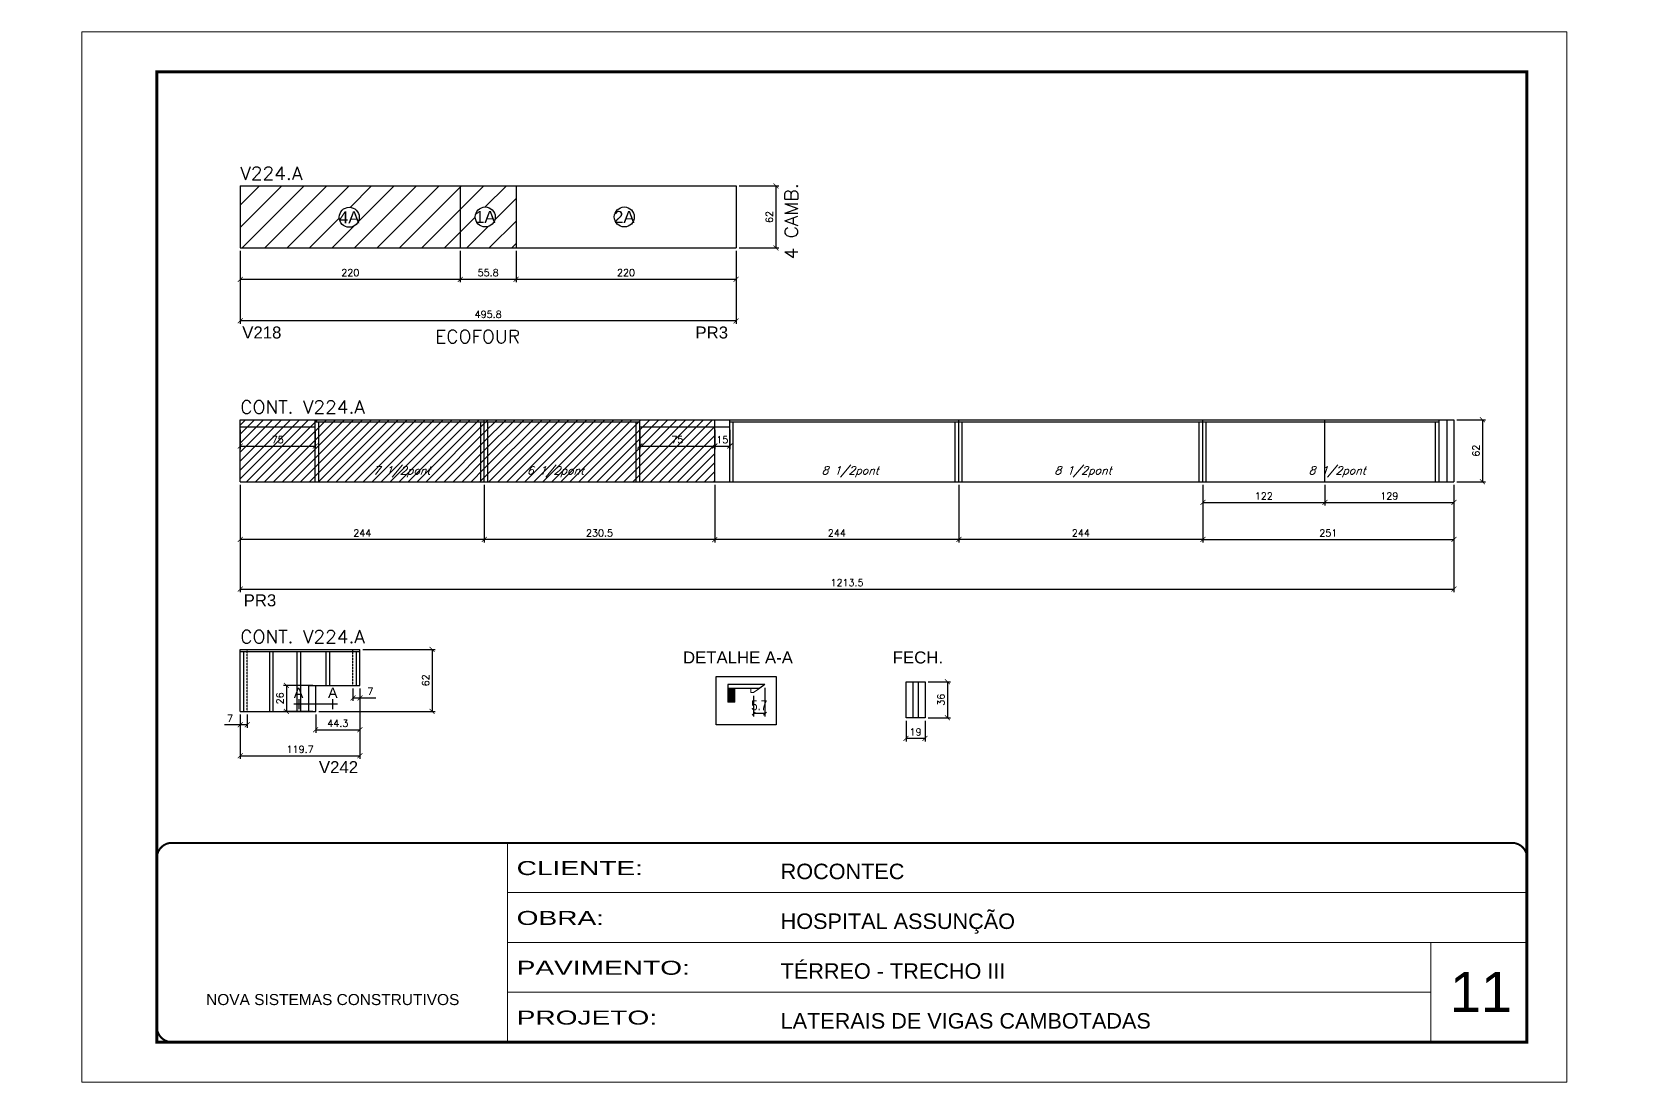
# Model space of a CAD drawing. Extents: x 2582 to 128055, y -26396 to 2611.
# Drawn here: x 5715 to 7310, y -1127 to -77 of the extents above; entities that cross this region are included whole.
import ezdxf
from ezdxf.enums import TextEntityAlignment as Align

# ---------------------------------------------------------------- set-up
doc = ezdxf.new("R2010")
doc.units = 0
doc.header["$PDMODE"] = 35
for name, pattern in [('CONTINUO', [0]), ('DASHED', [0.75, 0.5, -0.25]), ('HIDDEN', [0.375, 0.25, -0.125])]:
    doc.linetypes.add(name, pattern=pattern)
for name, color, linetype in [('5', 5, 'Continuous'), ('COTA', 241, 'Continuous'), ('Cota Seção (2x)', 4, 'Continuous'), ('detalhes', 4, 'Continuous'), ('Painéis', 200, 'Continuous'), ('Romaneio', 10, 'Continuous'), ('SARR_2.2x7', 40, 'Continuous'), ('SARR_3.5x7', 81, 'Continuous'), ('texto', 7, 'Continuous')]:
    doc.layers.add(name, color=color, linetype=linetype)
for name, color, linetype, lineweight in [('CARIMBO', 255, 'Continuous', 9), ('Folhas', 255, 'Continuous', 9), ('Hachura', 251, 'Continuous', 9), ('Madeira', 126, 'Continuous', 18), ('Sarr 2.2x7', 40, 'Continuous', 9), ('SARRAFO DE PRESSAO', 251, 'DASHED', 9), ('Texto Seção', 7, 'Continuous', 15)]:
    doc.layers.add(name, color=color, linetype=linetype, lineweight=lineweight)
doc.styles.add('ARIAL', font='arial.ttf')
doc.styles.add('COTA TECNICA', font='techl___.ttf', dxfattribs={"height": 10})
doc.styles.add('REGUA-120', font='ROMANS.shx', dxfattribs={"height": 15})
doc.styles.add('Romans', font='romans.shx')
doc.styles.get("Standard").update_dxf_attribs({"font": 'arial.ttf'})
doc.styles.add('Tecnologia', font='')
doc.styles.get('Tecnologia').set_extended_font_data('Forgotten Futurist')
doc.dimstyles.new('Cota Paínel', dxfattribs={"dimtxt": 7, "dimasz": 5, "dimexe": 3, "dimexo": 3, "dimgap": 3, "dimtad": 1, "dimdec": 1, "dimzin": 12, "dimdsep": 46, "dimtxsty": 'Romans', "dimblk": 'ARCHTICK', "dimcen": 0, "dimclrd": 4, "dimclre": 4, "dimclrt": 1, "dimadec": 1, "dimazin": 3, "dimtfac": 1, "dimtdec": 1, "dimtmove": 0, "dimatfit": 3, "dimldrblk": 'OBLIQUE', "dimfxl": 1, "dimtolj": 1, "dimtzin": 12, "dimarcsym": 0})
doc.dimstyles.new('Cota Seção interna', dxfattribs={"dimtxt": 7, "dimasz": 6, "dimexe": 0.18, "dimexo": 2, "dimgap": -4, "dimtad": 3, "dimdec": 1, "dimlfac": 0.5, "dimzin": 12, "dimdsep": 46, "dimtxsty": 'Romans', "dimblk": 'ARCHTICK', "dimcen": 0.09, "dimse1": 1, "dimse2": 1, "dimsd1": 1, "dimsd2": 1, "dimclrd": 180, "dimclre": 5, "dimclrt": 1, "dimadec": 0, "dimazin": 3, "dimtfac": 1, "dimtdec": 1, "dimtofl": 0, "dimtmove": 0, "dimatfit": 3, "dimldrblk": 'ARCHTICK', "dimfxl": 1, "dimtolj": 1, "dimtzin": 0, "dimarcsym": 0})
doc.dimstyles.new('PAINEL', dxfattribs={"dimtxt": 10, "dimasz": 3, "dimexe": 3, "dimexo": 3, "dimgap": 3, "dimtad": 1, "dimdec": 1, "dimzin": 12, "dimdsep": 46, "dimtxsty": 'COTA TECNICA', "dimblk1": 'OBLIQUE', "dimblk2": 'OBLIQUE', "dimsah": 1, "dimcen": 0.9, "dimclrd": 4, "dimclre": 4, "dimclrt": 240, "dimadec": 1, "dimazin": 3, "dimtfac": 1, "dimtdec": 1, "dimtmove": 0, "dimatfit": 3, "dimfxl": 1, "dimtolj": 1, "dimtzin": 12, "dimarcsym": 0})

# ---------------------------------------------------------------- blocks, each defined once
blk = doc.blocks.new('9999999999')
at = {"color": 30, "linetype": 'CONTINUO'}
for p, q in [((98564.6, 34230.2), (98564.6, 34429.4)), ((98564.6, 34379.6), (99584, 34379.6)), ((98564.6, 34329.8), (99488, 34329.8)), ((99584, 34329.8), (99488, 34329.8)), ((99488, 34329.8), (99488, 34230.2)), ((98564.6, 34280), (99488, 34280))]:
    blk.add_line(p, q, dxfattribs=at)
at = {"color": 30, "linetype": 'CONTINUO', "const_width": 2}
blk.add_lwpolyline([(99584, 34230.2), (99584, 34414.4, 0.414214), (99569, 34429.4), (98229, 34429.4, 0.414214), (98214, 34414.4), (98214, 34245.2, 0.414214), (98229, 34230.2), (99584, 34230.2)], format="xyb", dxfattribs=at)
at = {"layer": 'Folhas'}
blk.add_lwpolyline([(98139, 34190.2), (99624, 34190.2), (99624, 35240.2), (98139, 35240.2)], close=True, dxfattribs=at)
at = {"layer": 'Folhas', "color": 30, "const_width": 3}
blk.add_lwpolyline([(98214, 34230.2), (99584, 34230.2), (99584, 35200.2), (98214, 35200.2)], close=True, dxfattribs=at)
at = {"color": 7, "linetype": 'Continuous', "ltscale": 5, "style": 'ARIAL'}
for s, height, p in [('ROCONTEC', 15.48, (98837.7, 34393.1)), ('HOSPITAL ASSUNÇÃO', 15.483, (98837.7, 34343.3)), ('TÉRREO - TRECHO III', 15.483, (98837.7, 34293.5)), ('NOVA SISTEMAS CONSTRUTIVOS', 11.059, (98263.2, 34267.2)), ('LATERAIS DE VIGAS CAMBOTADAS', 15.483, (98837.7, 34243.7))]:
    blk.add_text(s, height=height, dxfattribs=at).set_placement(p)
at = {"layer": 'Folhas', "color": 7, "style": 'Tecnologia', "width": 1.5}
for s, p in [('CLIENTE:', (98573.7, 34397.2)), ('OBRA:', (98573.7, 34347.3)), ('PAVIMENTO:', (98573.7, 34297.5)), ('PROJETO:', (98573.7, 34247.7))]:
    blk.add_text(s, height=14, dxfattribs=at).set_placement(p)
blk = doc.blocks.new('*D79')
at = {"layer": 'Cota Seção (2x)', "color": 180, "lineweight": -2, "transparency": 16777216}
for p, q in [((66284.3, -359.4), (66235.3, -359.4)), ((66235.3, -359.4), (66235.3, -374.4)), ((66284.3, -374.4), (66284.3, -359.4)), ((66235.3, -374.4), (66284.3, -374.4))]:
    blk.add_line(p, q, dxfattribs=at)
at = {"layer": 'Defpoints', "color": 0, "transparency": 16777216}
for p in [(4464.5, -378.4), (4464.5, -378.4), (128055, -378.4)]:
    blk.add_point(p, dxfattribs=at)
at = {"layer": 'Cota Seção (2x)', "color": 1, "transparency": 16777216, "insert": (66259.8, -366.9), "char_height": 7, "attachment_point": 5, "style": 'Romans'}
blk.add_mtext('\\A1;61795.3', dxfattribs=at)
blk = doc.blocks.new('_ArchTick')
at = {"color": 0, "linetype": 'ByBlock', "const_width": 0.15}
blk.add_lwpolyline([(-0.5, -0.5), (0.5, 0.5)], dxfattribs=at)
blk = doc.blocks.new('*D84')
at = {"layer": 'COTA', "color": 4, "lineweight": -2, "transparency": 16777216}
for p, q in [((5923.5, -296.3), (5923.5, -369.2)), ((6419.3, -296.3), (6419.3, -369.2)), ((6419.3, -366.2), (5923.5, -366.2))]:
    blk.add_line(p, q, dxfattribs=at)
at = {"layer": 'Defpoints', "color": 0, "transparency": 16777216}
for p in [(5923.5, -293.3), (6419.3, -293.3), (5923.5, -366.2)]:
    blk.add_point(p, dxfattribs=at)
at = {"layer": 'COTA', "color": 4, "lineweight": -2, "transparency": 16777216, "xscale": 5, "yscale": 5, "zscale": 5, "rotation": 180}
blk.add_blockref('_ArchTick', (5923.5, -366.2), dxfattribs=at)
at = {"layer": 'COTA', "color": 4, "lineweight": -2, "transparency": 16777216, "xscale": 5, "yscale": 5, "zscale": 5}
blk.add_blockref('_ArchTick', (6419.3, -366.2), dxfattribs=at)
at = {"layer": 'COTA', "color": 1, "transparency": 16777216, "insert": (6171.4, -359.7), "char_height": 7, "attachment_point": 5, "style": 'Romans'}
blk.add_mtext('\\A1;495.8', dxfattribs=at)
blk = doc.blocks.new('_Oblique')
at = {"color": 0, "linetype": 'ByBlock', "lineweight": -2}
blk.add_line((-0.5, -0.5), (0.5, 0.5), dxfattribs=at)
blk = doc.blocks.new('*D87')
at = {"layer": 'COTA', "color": 4, "lineweight": -2, "transparency": 16777216}
for p, q in [((6422.3, -231.3), (6462.1, -231.3)), ((6459.1, -231.3), (6459.1, -293.3)), ((6422.3, -293.3), (6462.1, -293.3))]:
    blk.add_line(p, q, dxfattribs=at)
at = {"layer": 'Defpoints', "color": 0, "transparency": 16777216}
for p in [(6419.3, -231.3), (6419.3, -293.3), (6459.1, -293.3)]:
    blk.add_point(p, dxfattribs=at)
at = {"layer": 'COTA', "color": 4, "lineweight": -2, "transparency": 16777216, "xscale": 5, "yscale": 5, "zscale": 5}
for p, rotation in [((6459.1, -231.3), 90), ((6459.1, -293.3), 270)]:
    blk.add_blockref('_ArchTick', p, dxfattribs=dict(at, rotation=rotation))
at = {"layer": 'COTA', "color": 1, "transparency": 16777216, "insert": (6452.6, -262.3), "char_height": 7, "attachment_point": 5, "rotation": 90, "style": 'Romans'}
blk.add_mtext('\\A1;62', dxfattribs=at)
blk = doc.blocks.new('*D88')
at = {"layer": 'COTA', "color": 4, "lineweight": -2, "transparency": 16777216}
for p, q in [((7140, -465.1), (7168.6, -465.1)), ((7165.6, -465.1), (7165.6, -527.1)), ((7140, -527.1), (7168.6, -527.1))]:
    blk.add_line(p, q, dxfattribs=at)
at = {"layer": 'Defpoints', "color": 0, "transparency": 16777216}
for p in [(7137, -465.1), (7137, -527.1), (7165.6, -527.1)]:
    blk.add_point(p, dxfattribs=at)
at = {"layer": 'COTA', "color": 4, "lineweight": -2, "transparency": 16777216, "xscale": 5, "yscale": 5, "zscale": 5}
for p, rotation in [((7165.6, -465.1), 90), ((7165.6, -527.1), 270)]:
    blk.add_blockref('_ArchTick', p, dxfattribs=dict(at, rotation=rotation))
at = {"layer": 'COTA', "color": 1, "transparency": 16777216, "insert": (7159.1, -496.1), "char_height": 7, "attachment_point": 5, "rotation": 90, "style": 'Romans'}
blk.add_mtext('\\A1;62', dxfattribs=at)
blk = doc.blocks.new('*D89')
at = {"layer": 'COTA', "color": 4, "lineweight": -2, "transparency": 16777216}
for p, q in [((5923.5, -530.1), (5923.5, -587.8)), ((6167.5, -530.1), (6167.5, -587.8)), ((6167.5, -584.8), (5923.5, -584.8))]:
    blk.add_line(p, q, dxfattribs=at)
at = {"layer": 'Defpoints', "color": 0, "transparency": 16777216}
for p in [(5923.5, -527.1), (6167.5, -527.1), (5923.5, -584.8)]:
    blk.add_point(p, dxfattribs=at)
at = {"layer": 'COTA', "color": 4, "lineweight": -2, "transparency": 16777216, "xscale": 5, "yscale": 5, "zscale": 5, "rotation": 180}
blk.add_blockref('_ArchTick', (5923.5, -584.8), dxfattribs=at)
at = {"layer": 'COTA', "color": 4, "lineweight": -2, "transparency": 16777216, "xscale": 5, "yscale": 5, "zscale": 5}
blk.add_blockref('_ArchTick', (6167.5, -584.8), dxfattribs=at)
at = {"layer": 'COTA', "color": 1, "transparency": 16777216, "insert": (6045.5, -578.3), "char_height": 7, "attachment_point": 5, "style": 'Romans'}
blk.add_mtext('\\A1;244', dxfattribs=at)
blk = doc.blocks.new('*D90')
at = {"layer": 'COTA', "color": 4, "lineweight": -2, "transparency": 16777216}
for p, q in [((6167.5, -530.1), (6167.5, -587.8)), ((6398, -530.1), (6398, -587.8)), ((6398, -584.8), (6167.5, -584.8))]:
    blk.add_line(p, q, dxfattribs=at)
at = {"layer": 'Defpoints', "color": 0, "transparency": 16777216}
for p in [(6167.5, -527.1), (6398, -527.1), (6167.5, -584.8)]:
    blk.add_point(p, dxfattribs=at)
at = {"layer": 'COTA', "color": 4, "lineweight": -2, "transparency": 16777216, "xscale": 5, "yscale": 5, "zscale": 5, "rotation": 180}
blk.add_blockref('_ArchTick', (6167.5, -584.8), dxfattribs=at)
at = {"layer": 'COTA', "color": 4, "lineweight": -2, "transparency": 16777216, "xscale": 5, "yscale": 5, "zscale": 5}
blk.add_blockref('_ArchTick', (6398, -584.8), dxfattribs=at)
at = {"layer": 'COTA', "color": 1, "transparency": 16777216, "insert": (6282.7, -578.3), "char_height": 7, "attachment_point": 5, "style": 'Romans'}
blk.add_mtext('\\A1;230.5', dxfattribs=at)
blk = doc.blocks.new('*D91')
at = {"layer": 'COTA', "color": 4, "lineweight": -2, "transparency": 16777216}
for p, q in [((6398, -530.1), (6398, -587.8)), ((6642, -530.1), (6642, -587.8)), ((6642, -584.8), (6398, -584.8))]:
    blk.add_line(p, q, dxfattribs=at)
at = {"layer": 'Defpoints', "color": 0, "transparency": 16777216}
for p in [(6398, -527.1), (6642, -527.1), (6398, -584.8)]:
    blk.add_point(p, dxfattribs=at)
at = {"layer": 'COTA', "color": 4, "lineweight": -2, "transparency": 16777216, "xscale": 5, "yscale": 5, "zscale": 5, "rotation": 180}
blk.add_blockref('_ArchTick', (6398, -584.8), dxfattribs=at)
at = {"layer": 'COTA', "color": 4, "lineweight": -2, "transparency": 16777216, "xscale": 5, "yscale": 5, "zscale": 5}
blk.add_blockref('_ArchTick', (6642, -584.8), dxfattribs=at)
at = {"layer": 'COTA', "color": 1, "transparency": 16777216, "insert": (6520, -578.3), "char_height": 7, "attachment_point": 5, "style": 'Romans'}
blk.add_mtext('\\A1;244', dxfattribs=at)
blk = doc.blocks.new('*D92')
at = {"layer": 'COTA', "color": 4, "lineweight": -2, "transparency": 16777216}
for p, q in [((6642, -530.1), (6642, -587.8)), ((6886, -530.1), (6886, -587.8)), ((6886, -584.8), (6642, -584.8))]:
    blk.add_line(p, q, dxfattribs=at)
at = {"layer": 'Defpoints', "color": 0, "transparency": 16777216}
for p in [(6642, -527.1), (6886, -527.1), (6642, -584.8)]:
    blk.add_point(p, dxfattribs=at)
at = {"layer": 'COTA', "color": 4, "lineweight": -2, "transparency": 16777216, "xscale": 5, "yscale": 5, "zscale": 5, "rotation": 180}
blk.add_blockref('_ArchTick', (6642, -584.8), dxfattribs=at)
at = {"layer": 'COTA', "color": 4, "lineweight": -2, "transparency": 16777216, "xscale": 5, "yscale": 5, "zscale": 5}
blk.add_blockref('_ArchTick', (6886, -584.8), dxfattribs=at)
at = {"layer": 'COTA', "color": 1, "transparency": 16777216, "insert": (6764, -578.3), "char_height": 7, "attachment_point": 5, "style": 'Romans'}
blk.add_mtext('\\A1;244', dxfattribs=at)
blk = doc.blocks.new('*D93')
at = {"layer": 'COTA', "color": 4, "lineweight": -2, "transparency": 16777216}
for p, q in [((6886, -530.1), (6886, -587.8)), ((7137, -530.1), (7137, -587.8)), ((6886, -584.8), (7137, -584.8))]:
    blk.add_line(p, q, dxfattribs=at)
at = {"layer": 'Defpoints', "color": 0, "transparency": 16777216}
for p in [(6886, -527.1), (7137, -527.1), (7137, -584.8)]:
    blk.add_point(p, dxfattribs=at)
at = {"layer": 'COTA', "color": 4, "lineweight": -2, "transparency": 16777216, "xscale": 5, "yscale": 5, "zscale": 5, "rotation": 180}
blk.add_blockref('_ArchTick', (6886, -584.8), dxfattribs=at)
at = {"layer": 'COTA', "color": 4, "lineweight": -2, "transparency": 16777216, "xscale": 5, "yscale": 5, "zscale": 5}
blk.add_blockref('_ArchTick', (7137, -584.8), dxfattribs=at)
at = {"layer": 'COTA', "color": 1, "transparency": 16777216, "insert": (7011.5, -578.3), "char_height": 7, "attachment_point": 5, "style": 'Romans'}
blk.add_mtext('\\A1;251', dxfattribs=at)
blk = doc.blocks.new('*D94')
at = {"layer": 'COTA', "color": 4, "lineweight": -2, "transparency": 16777216}
for p, q in [((5923.5, -530.1), (5923.5, -637.4)), ((7137, -530.1), (7137, -637.4)), ((5923.5, -634.4), (7137, -634.4))]:
    blk.add_line(p, q, dxfattribs=at)
at = {"layer": 'Defpoints', "color": 0, "transparency": 16777216}
for p in [(5923.5, -527.1), (7137, -527.1), (7137, -634.4)]:
    blk.add_point(p, dxfattribs=at)
at = {"layer": 'COTA', "color": 4, "lineweight": -2, "transparency": 16777216, "xscale": 5, "yscale": 5, "zscale": 5, "rotation": 180}
blk.add_blockref('_ArchTick', (5923.5, -634.4), dxfattribs=at)
at = {"layer": 'COTA', "color": 4, "lineweight": -2, "transparency": 16777216, "xscale": 5, "yscale": 5, "zscale": 5}
blk.add_blockref('_ArchTick', (7137, -634.4), dxfattribs=at)
at = {"layer": 'COTA', "color": 1, "transparency": 16777216, "insert": (6530.2, -627.9), "char_height": 7, "attachment_point": 5, "style": 'Romans'}
blk.add_mtext('\\A1;1213.5', dxfattribs=at)
blk = doc.blocks.new('*D95')
at = {"layer": 'COTA', "color": 4, "lineweight": -2, "transparency": 16777216}
for p, q in [((5923.5, -475.1), (5923.5, -494.4)), ((5998.5, -475.1), (5998.5, -494.4)), ((5923.5, -491.4), (5998.5, -491.4))]:
    blk.add_line(p, q, dxfattribs=at)
at = {"layer": 'Defpoints', "color": 0, "transparency": 16777216}
for p in [(5923.5, -472.1), (5998.5, -472.1), (5998.5, -491.4)]:
    blk.add_point(p, dxfattribs=at)
at = {"layer": 'COTA', "color": 4, "lineweight": -2, "transparency": 16777216, "xscale": 5, "yscale": 5, "zscale": 5, "rotation": 180}
blk.add_blockref('_ArchTick', (5923.5, -491.4), dxfattribs=at)
at = {"layer": 'COTA', "color": 4, "lineweight": -2, "transparency": 16777216, "xscale": 5, "yscale": 5, "zscale": 5}
blk.add_blockref('_ArchTick', (5998.5, -491.4), dxfattribs=at)
at = {"layer": 'COTA', "color": 1, "transparency": 16777216, "insert": (5961, -484.9), "char_height": 7, "attachment_point": 5, "style": 'Romans'}
blk.add_mtext('\\A1;75', dxfattribs=at)
blk = doc.blocks.new('*D96')
at = {"layer": 'COTA', "color": 4, "lineweight": -2, "transparency": 16777216}
for p, q in [((6323, -475.1), (6323, -494.4)), ((6398, -475.1), (6398, -494.4)), ((6323, -491.4), (6398, -491.4))]:
    blk.add_line(p, q, dxfattribs=at)
at = {"layer": 'Defpoints', "color": 0, "transparency": 16777216}
for p in [(6323, -472.1), (6398, -472.1), (6398, -491.4)]:
    blk.add_point(p, dxfattribs=at)
at = {"layer": 'COTA', "color": 4, "lineweight": -2, "transparency": 16777216, "xscale": 5, "yscale": 5, "zscale": 5, "rotation": 180}
blk.add_blockref('_ArchTick', (6323, -491.4), dxfattribs=at)
at = {"layer": 'COTA', "color": 4, "lineweight": -2, "transparency": 16777216, "xscale": 5, "yscale": 5, "zscale": 5}
blk.add_blockref('_ArchTick', (6398, -491.4), dxfattribs=at)
at = {"layer": 'COTA', "color": 1, "transparency": 16777216, "insert": (6360.5, -484.9), "char_height": 7, "attachment_point": 5, "style": 'Romans'}
blk.add_mtext('\\A1;75', dxfattribs=at)
blk = doc.blocks.new('*D98')
at = {"layer": 'COTA', "color": 4, "lineweight": -2, "transparency": 16777216}
for p, q in [((6043.2, -733.7), (6043.2, -804)), ((5923.5, -759.7), (5923.5, -804)), ((5923.5, -801), (6043.2, -801))]:
    blk.add_line(p, q, dxfattribs=at)
at = {"layer": 'Defpoints', "color": 0, "transparency": 16777216}
for p in [(6043.2, -730.7), (5923.5, -756.7), (6043.2, -801)]:
    blk.add_point(p, dxfattribs=at)
at = {"layer": 'COTA', "color": 4, "lineweight": -2, "transparency": 16777216, "xscale": 5, "yscale": 5, "zscale": 5, "rotation": 180}
blk.add_blockref('_ArchTick', (5923.5, -801), dxfattribs=at)
at = {"layer": 'COTA', "color": 4, "lineweight": -2, "transparency": 16777216, "xscale": 5, "yscale": 5, "zscale": 5}
blk.add_blockref('_ArchTick', (6043.2, -801), dxfattribs=at)
at = {"layer": 'COTA', "color": 1, "transparency": 16777216, "insert": (5983.3, -794.5), "char_height": 7, "attachment_point": 5, "style": 'Romans'}
blk.add_mtext('\\A1;119.7', dxfattribs=at)
blk = doc.blocks.new('*D99')
at = {"layer": 'COTA', "color": 4, "lineweight": -2, "transparency": 16777216}
for p, q in [((6046.2, -694.7), (6118.4, -694.7)), ((6115.4, -694.7), (6115.4, -756.7)), ((6001.9, -756.7), (6118.4, -756.7))]:
    blk.add_line(p, q, dxfattribs=at)
at = {"layer": 'Defpoints', "color": 0, "transparency": 16777216}
for p in [(6043.2, -694.7), (5998.9, -756.7), (6115.4, -756.7)]:
    blk.add_point(p, dxfattribs=at)
at = {"layer": 'COTA', "color": 4, "lineweight": -2, "transparency": 16777216, "xscale": 5, "yscale": 5, "zscale": 5}
for p, rotation in [((6115.4, -694.7), 90), ((6115.4, -756.7), 270)]:
    blk.add_blockref('_ArchTick', p, dxfattribs=dict(at, rotation=rotation))
at = {"layer": 'COTA', "color": 1, "transparency": 16777216, "insert": (6108.9, -725.7), "char_height": 7, "attachment_point": 5, "rotation": 90, "style": 'Romans'}
blk.add_mtext('\\A1;62', dxfattribs=at)
blk = doc.blocks.new('*D100')
at = {"layer": 'COTA', "color": 4, "lineweight": -2, "transparency": 16777216}
for p, q in [((6036.2, -733.7), (6036.2, -746.2)), ((6043.2, -733.7), (6043.2, -746.2)), ((6036.2, -743.2), (6043.2, -743.2)), ((6043.2, -743.2), (6058.9, -743.2))]:
    blk.add_line(p, q, dxfattribs=at)
at = {"layer": 'Defpoints', "color": 0, "transparency": 16777216}
for p in [(6036.2, -730.7), (6043.2, -730.7), (6043.2, -743.2)]:
    blk.add_point(p, dxfattribs=at)
at = {"layer": 'COTA', "color": 4, "lineweight": -2, "transparency": 16777216, "xscale": 5, "yscale": 5, "zscale": 5, "rotation": 180}
blk.add_blockref('_ArchTick', (6036.2, -743.2), dxfattribs=at)
at = {"layer": 'COTA', "color": 4, "lineweight": -2, "transparency": 16777216, "xscale": 5, "yscale": 5, "zscale": 5}
blk.add_blockref('_ArchTick', (6043.2, -743.2), dxfattribs=at)
at = {"layer": 'COTA', "color": 1, "transparency": 16777216, "insert": (6053.5, -736.7), "char_height": 7, "attachment_point": 5, "style": 'Romans'}
blk.add_mtext('\\A1;7', dxfattribs=at)
blk = doc.blocks.new('*D101')
at = {"layer": 'COTA', "color": 4, "lineweight": -2, "transparency": 16777216}
for p, q in [((6043.2, -733.7), (6043.2, -778)), ((5998.9, -759.7), (5998.9, -778)), ((5998.9, -775), (6043.2, -775))]:
    blk.add_line(p, q, dxfattribs=at)
at = {"layer": 'Defpoints', "color": 0, "transparency": 16777216}
for p in [(6043.2, -730.7), (5998.9, -756.7), (6043.2, -775)]:
    blk.add_point(p, dxfattribs=at)
at = {"layer": 'COTA', "color": 4, "lineweight": -2, "transparency": 16777216, "xscale": 5, "yscale": 5, "zscale": 5, "rotation": 180}
blk.add_blockref('_ArchTick', (5998.9, -775), dxfattribs=at)
at = {"layer": 'COTA', "color": 4, "lineweight": -2, "transparency": 16777216, "xscale": 5, "yscale": 5, "zscale": 5}
blk.add_blockref('_ArchTick', (6043.2, -775), dxfattribs=at)
at = {"layer": 'COTA', "color": 1, "transparency": 16777216, "insert": (6021, -768.5), "char_height": 7, "attachment_point": 5, "style": 'Romans'}
blk.add_mtext('\\A1;44.3', dxfattribs=at)
blk = doc.blocks.new('*D102')
at = {"layer": 'COTA', "color": 4, "lineweight": -2, "transparency": 16777216}
for p, q in [((5995.9, -730.7), (5966.7, -730.7)), ((5969.7, -730.7), (5969.7, -756.7)), ((5995.9, -756.7), (5966.7, -756.7))]:
    blk.add_line(p, q, dxfattribs=at)
at = {"layer": 'Defpoints', "color": 0, "transparency": 16777216}
for p in [(5998.9, -730.7), (5969.7, -756.7), (5998.9, -756.7)]:
    blk.add_point(p, dxfattribs=at)
at = {"layer": 'COTA', "color": 4, "lineweight": -2, "transparency": 16777216, "xscale": 5, "yscale": 5, "zscale": 5}
for p, rotation in [((5969.7, -730.7), 90), ((5969.7, -756.7), 270)]:
    blk.add_blockref('_ArchTick', p, dxfattribs=dict(at, rotation=rotation))
at = {"layer": 'COTA', "color": 1, "transparency": 16777216, "insert": (5963.2, -743.7), "char_height": 7, "attachment_point": 5, "rotation": 90, "style": 'Romans'}
blk.add_mtext('\\A1;26', dxfattribs=at)
blk = doc.blocks.new('*D103')
at = {"layer": 'COTA', "color": 4, "lineweight": -2, "transparency": 16777216}
for p, q in [((5923.5, -759.7), (5923.5, -773)), ((5930.5, -759.7), (5930.5, -773)), ((5923.5, -770), (5907.8, -770)), ((5930.5, -770), (5923.5, -770))]:
    blk.add_line(p, q, dxfattribs=at)
at = {"layer": 'Defpoints', "color": 0, "transparency": 16777216}
for p in [(5923.5, -756.7), (5930.5, -756.7), (5923.5, -770)]:
    blk.add_point(p, dxfattribs=at)
at = {"layer": 'COTA', "color": 4, "lineweight": -2, "transparency": 16777216, "xscale": 5, "yscale": 5, "zscale": 5, "rotation": 180}
blk.add_blockref('_ArchTick', (5923.5, -770), dxfattribs=at)
at = {"layer": 'COTA', "color": 4, "lineweight": -2, "transparency": 16777216, "xscale": 5, "yscale": 5, "zscale": 5}
blk.add_blockref('_ArchTick', (5930.5, -770), dxfattribs=at)
at = {"layer": 'COTA', "color": 1, "transparency": 16777216, "insert": (5913.2, -763.5), "char_height": 7, "attachment_point": 5, "style": 'Romans'}
blk.add_mtext('\\A1;7', dxfattribs=at)
blk = doc.blocks.new('*D104')
at = {"layer": 'Defpoints', "color": 0, "linetype": 'ByBlock', "transparency": 16777216}
for p in [(6448.1, -730), (6436.7, -738), (6436.7, -758.9)]:
    blk.add_point(p, dxfattribs=at)
at = {"layer": 'Sarr 2.2x7', "color": 4, "linetype": 'ByBlock', "lineweight": -2, "transparency": 16777216}
for p, q in [((6448.1, -733), (6448.1, -761.9)), ((6436.7, -741), (6436.7, -761.9)), ((6448.1, -758.9), (6436.7, -758.9))]:
    blk.add_line(p, q, dxfattribs=at)
at = {"layer": 'Sarr 2.2x7', "color": 4, "linetype": 'ByBlock', "lineweight": -2, "transparency": 16777216, "xscale": 3, "yscale": 3, "zscale": 3, "rotation": 180}
blk.add_blockref('_Oblique', (6436.7, -758.9), dxfattribs=at)
at = {"layer": 'Sarr 2.2x7', "color": 4, "linetype": 'ByBlock', "lineweight": -2, "transparency": 16777216, "xscale": 3, "yscale": 3, "zscale": 3}
blk.add_blockref('_Oblique', (6448.1, -758.9), dxfattribs=at)
at = {"layer": 'Sarr 2.2x7', "color": 240, "linetype": 'ByBlock', "transparency": 16777216, "insert": (6442.4, -750.7), "char_height": 10, "attachment_point": 5, "style": 'COTA TECNICA'}
blk.add_mtext('\\A1;5.7', dxfattribs=at)
blk = doc.blocks.new('*D233')
at = {"layer": 'COTA', "color": 4, "lineweight": -2, "transparency": 16777216}
for p, q in [((6611.2, -727.1), (6633.7, -727.1)), ((6630.7, -727.1), (6630.7, -763.1)), ((6611.2, -763.1), (6633.7, -763.1))]:
    blk.add_line(p, q, dxfattribs=at)
at = {"layer": 'Defpoints', "color": 0, "transparency": 16777216}
for p in [(6608.2, -727.1), (6608.2, -763.1), (6630.7, -763.1)]:
    blk.add_point(p, dxfattribs=at)
at = {"layer": 'COTA', "color": 4, "lineweight": -2, "transparency": 16777216, "xscale": 5, "yscale": 5, "zscale": 5}
for p, rotation in [((6630.7, -727.1), 90), ((6630.7, -763.1), 270)]:
    blk.add_blockref('_ArchTick', p, dxfattribs=dict(at, rotation=rotation))
at = {"layer": 'COTA', "color": 1, "transparency": 16777216, "insert": (6624.2, -745.1), "char_height": 7, "attachment_point": 5, "rotation": 90, "style": 'Romans'}
blk.add_mtext('\\A1;36', dxfattribs=at)
blk = doc.blocks.new('*D234')
at = {"layer": 'COTA', "color": 4, "lineweight": -2, "transparency": 16777216}
for p, q in [((6589.2, -766.1), (6589.2, -786.7)), ((6608.2, -766.1), (6608.2, -786.7)), ((6608.2, -783.7), (6589.2, -783.7))]:
    blk.add_line(p, q, dxfattribs=at)
at = {"layer": 'Defpoints', "color": 0, "transparency": 16777216}
for p in [(6589.2, -763.1), (6608.2, -763.1), (6589.2, -783.7)]:
    blk.add_point(p, dxfattribs=at)
at = {"layer": 'COTA', "color": 4, "lineweight": -2, "transparency": 16777216, "xscale": 5, "yscale": 5, "zscale": 5, "rotation": 180}
blk.add_blockref('_ArchTick', (6589.2, -783.7), dxfattribs=at)
at = {"layer": 'COTA', "color": 4, "lineweight": -2, "transparency": 16777216, "xscale": 5, "yscale": 5, "zscale": 5}
blk.add_blockref('_ArchTick', (6608.2, -783.7), dxfattribs=at)
at = {"layer": 'COTA', "color": 1, "transparency": 16777216, "insert": (6598.7, -777.2), "char_height": 7, "attachment_point": 5, "style": 'Romans'}
blk.add_mtext('\\A1;19', dxfattribs=at)
blk = doc.blocks.new('*D254')
at = {"layer": 'COTA', "color": 4, "lineweight": -2, "transparency": 16777216}
for p, q in [((6398, -475.1), (6398, -494.4)), ((6413, -475.1), (6413, -494.4)), ((6398, -491.4), (6413, -491.4))]:
    blk.add_line(p, q, dxfattribs=at)
at = {"layer": 'Defpoints', "color": 0, "transparency": 16777216}
for p in [(6398, -472.1), (6413, -472.1), (6413, -491.4)]:
    blk.add_point(p, dxfattribs=at)
at = {"layer": 'COTA', "color": 4, "lineweight": -2, "transparency": 16777216, "xscale": 5, "yscale": 5, "zscale": 5, "rotation": 180}
blk.add_blockref('_ArchTick', (6398, -491.4), dxfattribs=at)
at = {"layer": 'COTA', "color": 4, "lineweight": -2, "transparency": 16777216, "xscale": 5, "yscale": 5, "zscale": 5}
blk.add_blockref('_ArchTick', (6413, -491.4), dxfattribs=at)
at = {"layer": 'COTA', "color": 1, "transparency": 16777216, "insert": (6405.5, -484.9), "char_height": 7, "attachment_point": 5, "style": 'Romans'}
blk.add_mtext('\\A1;15', dxfattribs=at)
blk = doc.blocks.new('*D255')
at = {"layer": 'COTA', "color": 4, "lineweight": -2, "transparency": 16777216}
for p, q in [((6886, -530.1), (6886, -550.8)), ((7008, -530.1), (7008, -550.8)), ((6886, -547.8), (7008, -547.8))]:
    blk.add_line(p, q, dxfattribs=at)
at = {"layer": 'Defpoints', "color": 0, "transparency": 16777216}
for p in [(6886, -527.1), (7008, -527.1), (7008, -547.8)]:
    blk.add_point(p, dxfattribs=at)
at = {"layer": 'COTA', "color": 4, "lineweight": -2, "transparency": 16777216, "xscale": 5, "yscale": 5, "zscale": 5, "rotation": 180}
blk.add_blockref('_ArchTick', (6886, -547.8), dxfattribs=at)
at = {"layer": 'COTA', "color": 4, "lineweight": -2, "transparency": 16777216, "xscale": 5, "yscale": 5, "zscale": 5}
blk.add_blockref('_ArchTick', (7008, -547.8), dxfattribs=at)
at = {"layer": 'COTA', "color": 1, "transparency": 16777216, "insert": (6947, -541.3), "char_height": 7, "attachment_point": 5, "style": 'Romans'}
blk.add_mtext('\\A1;122', dxfattribs=at)
blk = doc.blocks.new('*D256')
at = {"layer": 'COTA', "color": 4, "lineweight": -2, "transparency": 16777216}
for p, q in [((7008, -530.1), (7008, -550.8)), ((7137, -530.1), (7137, -550.8)), ((7008, -547.8), (7137, -547.8))]:
    blk.add_line(p, q, dxfattribs=at)
at = {"layer": 'Defpoints', "color": 0, "transparency": 16777216}
for p in [(7008, -527.1), (7137, -527.1), (7137, -547.8)]:
    blk.add_point(p, dxfattribs=at)
at = {"layer": 'COTA', "color": 4, "lineweight": -2, "transparency": 16777216, "xscale": 5, "yscale": 5, "zscale": 5, "rotation": 180}
blk.add_blockref('_ArchTick', (7008, -547.8), dxfattribs=at)
at = {"layer": 'COTA', "color": 4, "lineweight": -2, "transparency": 16777216, "xscale": 5, "yscale": 5, "zscale": 5}
blk.add_blockref('_ArchTick', (7137, -547.8), dxfattribs=at)
at = {"layer": 'COTA', "color": 1, "transparency": 16777216, "insert": (7072.5, -541.3), "char_height": 7, "attachment_point": 5, "style": 'Romans'}
blk.add_mtext('\\A1;129', dxfattribs=at)
blk = doc.blocks.new('*D377')
at = {"layer": 'COTA', "color": 4, "lineweight": -2, "transparency": 16777216}
for p, q in [((5923.5, -296.3), (5923.5, -327.7)), ((6143.5, -296.3), (6143.5, -327.7)), ((5923.5, -324.7), (6143.5, -324.7))]:
    blk.add_line(p, q, dxfattribs=at)
at = {"layer": 'Defpoints', "color": 0, "transparency": 16777216}
for p in [(5923.5, -293.3), (6143.5, -293.3), (6143.5, -324.7)]:
    blk.add_point(p, dxfattribs=at)
at = {"layer": 'COTA', "color": 4, "lineweight": -2, "transparency": 16777216, "xscale": 5, "yscale": 5, "zscale": 5, "rotation": 180}
blk.add_blockref('_ArchTick', (5923.5, -324.7), dxfattribs=at)
at = {"layer": 'COTA', "color": 4, "lineweight": -2, "transparency": 16777216, "xscale": 5, "yscale": 5, "zscale": 5}
blk.add_blockref('_ArchTick', (6143.5, -324.7), dxfattribs=at)
at = {"layer": 'COTA', "color": 1, "transparency": 16777216, "insert": (6033.5, -318.2), "char_height": 7, "attachment_point": 5, "style": 'Romans'}
blk.add_mtext('\\A1;220', dxfattribs=at)
blk = doc.blocks.new('*D378')
at = {"layer": 'COTA', "color": 4, "lineweight": -2, "transparency": 16777216}
for p, q in [((6143.5, -296.3), (6143.5, -327.7)), ((6199.3, -296.3), (6199.3, -327.7)), ((6143.5, -324.7), (6199.3, -324.7))]:
    blk.add_line(p, q, dxfattribs=at)
at = {"layer": 'Defpoints', "color": 0, "transparency": 16777216}
for p in [(6143.5, -293.3), (6199.3, -293.3), (6199.3, -324.7)]:
    blk.add_point(p, dxfattribs=at)
at = {"layer": 'COTA', "color": 4, "lineweight": -2, "transparency": 16777216, "xscale": 5, "yscale": 5, "zscale": 5, "rotation": 180}
blk.add_blockref('_ArchTick', (6143.5, -324.7), dxfattribs=at)
at = {"layer": 'COTA', "color": 4, "lineweight": -2, "transparency": 16777216, "xscale": 5, "yscale": 5, "zscale": 5}
blk.add_blockref('_ArchTick', (6199.3, -324.7), dxfattribs=at)
at = {"layer": 'COTA', "color": 1, "transparency": 16777216, "insert": (6171.4, -318.2), "char_height": 7, "attachment_point": 5, "style": 'Romans'}
blk.add_mtext('\\A1;55.8', dxfattribs=at)
blk = doc.blocks.new('*D379')
at = {"layer": 'COTA', "color": 4, "lineweight": -2, "transparency": 16777216}
for p, q in [((6199.3, -296.3), (6199.3, -327.7)), ((6419.3, -296.3), (6419.3, -327.7)), ((6199.3, -324.7), (6419.3, -324.7))]:
    blk.add_line(p, q, dxfattribs=at)
at = {"layer": 'Defpoints', "color": 0, "transparency": 16777216}
for p in [(6199.3, -293.3), (6419.3, -293.3), (6419.3, -324.7)]:
    blk.add_point(p, dxfattribs=at)
at = {"layer": 'COTA', "color": 4, "lineweight": -2, "transparency": 16777216, "xscale": 5, "yscale": 5, "zscale": 5, "rotation": 180}
blk.add_blockref('_ArchTick', (6199.3, -324.7), dxfattribs=at)
at = {"layer": 'COTA', "color": 4, "lineweight": -2, "transparency": 16777216, "xscale": 5, "yscale": 5, "zscale": 5}
blk.add_blockref('_ArchTick', (6419.3, -324.7), dxfattribs=at)
at = {"layer": 'COTA', "color": 1, "transparency": 16777216, "insert": (6309.3, -318.2), "char_height": 7, "attachment_point": 5, "style": 'Romans'}
blk.add_mtext('\\A1;220', dxfattribs=at)

msp = doc.modelspace()

# ---------------------------------------------------------------- hatches: boundary and pattern name
at = {"layer": 'Hachura'}
h = msp.add_hatch(dxfattribs=at)
h.set_pattern_fill('ANSI31', color=256, scale=5)
h.paths.add_polyline_path([(6143.49, -231.31), (5923.49, -231.31), (5923.49, -293.31), (6143.49, -293.31)])
h.paths.add_polyline_path([(6022.45, -262.68, -1), (6042.45, -262.68, -1)], flags=16)
h.paths.add_polyline_path([(6019.17, -271.7), (6045.72, -271.7), (6045.72, -253.62), (6019.17, -253.62)], flags=24)
h = msp.add_hatch(dxfattribs=at)
h.set_pattern_fill('ANSI31', color=256, scale=5)
h.paths.add_polyline_path([(6199.29, -231.31), (6143.49, -231.31), (6143.49, -293.31), (6199.29, -293.31)])
h.paths.add_polyline_path([(6158.46, -262.35, -1), (6178.46, -262.35, -1)], flags=16)
h.paths.add_polyline_path([(6155.19, -271.36), (6181.74, -271.36), (6181.74, -253.29), (6155.19, -253.29)], flags=24)
at = {"layer": 'Hachura', "linetype": 'ByBlock'}
h = msp.add_hatch(dxfattribs=at)
h.set_pattern_fill('ANSI31', color=256, scale=2)
h.paths.add_polyline_path([(6167.49, -465.08), (5923.49, -465.08), (5923.49, -527.08), (6167.49, -527.08)])
h = msp.add_hatch(dxfattribs=at)
h.set_pattern_fill('ANSI31', color=256, scale=2)
h.paths.add_polyline_path([(6397.99, -465.08), (6167.49, -465.08), (6167.49, -527.08), (6397.99, -527.08)])
at = {"layer": 'Madeira'}
h = msp.add_hatch(dxfattribs=at)
h.set_pattern_fill('ANSI31', color=256, scale=0.2, angle=270, style=0)
h.set_pattern_definition([(315, (23035.1075, -14081.6867), (0.449012806, 0.449012806), [])])
h.paths.add_polyline_path([(6411.17, -747.56), (6418.17, -747.56), (6418.17, -733.56), (6411.17, -733.56)])

# ---------------------------------------------------------------- linework, layer by layer
at = {"linetype": 'ByBlock'}
msp.add_lwpolyline([(6399.46, -721.8), (6459.44, -721.8), (6459.44, -770.13), (6399.46, -770.13)], close=True, dxfattribs=at)
at = {"layer": 'detalhes'}
for p, q in [((6020.81, -749.51), (5976.98, -749.51)), ((5981.98, -744.51), (5981.98, -754.51)), ((6015.81, -744.51), (6015.81, -754.51))]:
    msp.add_line(p, q, dxfattribs=at)
at = {"layer": 'Madeira'}
msp.add_lwpolyline([(6411.17, -733.56), (6418.17, -733.56), (6418.17, -747.56), (6411.17, -747.56)], close=True, dxfattribs=at)
at = {"layer": 'Painéis'}
for p, q in [((5923.49, -231.31), (6419.29, -231.31)), ((5923.49, -231.31), (5923.49, -293.31)), ((6143.49, -231.31), (6143.49, -293.31)), ((6199.29, -231.31), (6199.29, -293.31)), ((6419.29, -231.31), (6419.29, -293.31)), ((5923.49, -293.31), (6419.29, -293.31)), ((5923.49, -465.08), (7136.99, -465.08)), ((5923.49, -527.08), (5923.49, -465.08)), ((6167.49, -527.08), (6167.49, -465.08)), ((6397.99, -527.08), (6397.99, -465.08)), ((6641.99, -527.08), (6641.99, -465.08)), ((6885.99, -527.08), (6885.99, -465.08)), ((7007.99, -527.08), (7007.99, -465.08)), ((7136.99, -465.08), (7136.99, -527.08)), ((5923.49, -527.08), (7136.99, -527.08)), ((5923.49, -694.71), (6043.19, -694.71)), ((5923.49, -730.71), (5923.49, -694.71)), ((6043.19, -730.71), (6043.19, -694.71)), ((5923.49, -756.71), (5923.49, -730.71)), ((5998.89, -730.71), (6043.19, -730.71)), ((5998.89, -756.71), (5998.89, -730.71)), ((6448.13, -729.95), (6442.97, -733.55)), ((6589.22, -763.08), (6589.22, -727.08)), ((6589.22, -727.08), (6608.22, -727.08)), ((6608.22, -727.08), (6608.22, -763.08)), ((5923.49, -756.71), (5998.89, -756.71)), ((6608.22, -763.08), (6589.22, -763.08))]:
    msp.add_line(p, q, dxfattribs=at)
at = {"layer": 'Painéis', "linetype": 'ByBlock'}
msp.add_lwpolyline([(6448.13, -729.95), (6411.19, -729.95), (6411.19, -733.55), (6442.97, -733.55)], dxfattribs=at)
at = {"layer": 'Romaneio', "color": 1, "linetype": 'ByBlock'}
for centre in [(6032.45, -262.68), (6168.46, -262.35), (6307.53, -262.35)]:
    msp.add_circle(centre, 10, dxfattribs=at)
at = {"layer": 'Sarr 2.2x7', "linetype": 'ByBlock'}
msp.add_line((6442.97, -733.55), (6436.65, -737.95), dxfattribs=at)
msp.add_lwpolyline([(6442.97, -733.55), (6434.13, -733.55), (6434.13, -737.95), (6436.65, -737.95)], dxfattribs=at)
at = {"layer": 'SARR_2.2x7', "linetype": 'Continuous'}
for p, q in [((5923.49, -472.08), (5998.49, -472.08)), ((5998.49, -467.28), (6167.49, -467.28)), ((6167.49, -467.28), (6322.99, -467.28)), ((6322.99, -472.08), (6397.99, -472.08)), ((6397.99, -472.08), (6412.99, -472.08)), ((6412.99, -467.28), (6641.99, -467.28)), ((6641.99, -467.28), (6885.99, -467.28)), ((6885.99, -467.28), (7121.99, -467.28)), ((7129.99, -465.08), (7129.99, -527.08)), ((5923.49, -696.91), (6043.19, -696.91)), ((5991.89, -756.71), (5991.89, -730.71)), ((5991.89, -730.71), (5998.89, -730.71)), ((6596.22, -763.08), (6596.22, -727.08)), ((6601.22, -727.08), (6601.22, -763.08))]:
    msp.add_line(p, q, dxfattribs=at)
at = {"layer": 'SARR_2.2x7', "linetype": 'HIDDEN'}
for p, q in [((5930.49, -756.71), (5930.49, -694.71)), ((6036.19, -730.71), (6036.19, -694.71))]:
    msp.add_line(p, q, dxfattribs=at)
at = {"layer": 'SARR_3.5x7'}
for p, q in [((5998.49, -527.08), (5998.49, -465.08)), ((6001.99, -527.08), (6001.99, -467.28)), ((6163.99, -527.08), (6163.99, -467.28)), ((6170.99, -527.08), (6170.99, -467.28)), ((6319.49, -527.08), (6319.49, -467.28)), ((6322.99, -527.08), (6322.99, -465.08)), ((6412.99, -527.08), (6412.99, -465.08)), ((6416.49, -527.08), (6416.49, -467.28)), ((6638.49, -527.08), (6638.49, -467.28)), ((6645.49, -527.08), (6645.49, -467.28)), ((6882.49, -527.08), (6882.49, -467.28)), ((6889.49, -527.08), (6889.49, -467.28)), ((7118.49, -467.28), (7118.49, -527.08)), ((7121.99, -465.08), (7121.99, -527.08)), ((5926.99, -756.71), (5926.99, -696.91)), ((5952.99, -756.71), (5952.99, -696.91)), ((5956.49, -756.71), (5956.49, -696.91)), ((5980.39, -756.71), (5980.39, -696.91)), ((5983.89, -756.71), (5983.89, -696.91)), ((6009.42, -730.71), (6009.42, -696.91)), ((6012.92, -730.71), (6012.92, -696.91)), ((6039.69, -730.71), (6039.69, -696.91))]:
    msp.add_line(p, q, dxfattribs=at)

# ---------------------------------------------------------------- block references
at = {"layer": 'SARRAFO DE PRESSAO', "color": 6, "linetype": 'ByBlock'}
msp.add_blockref('9999999999', (-92373.84, -35317.53), dxfattribs=at)

# ---------------------------------------------------------------- texts
at = {"layer": '5', "linetype": 'Continuous'}
for s, p in [('V218', (5925.46, -383.86)), ('PR3', (6378.66, -383.86)), ('PR3', (5926.86, -651.64)), ('V242', (6002.13, -818.45))]:
    msp.add_text(s, height=12, rotation=0.00004, dxfattribs=at).set_placement(p)
at = {"layer": '5', "color": 7, "linetype": 'Continuous'}
for s, p in [('DETALHE A-A', (6366.19, -708.77)), ('FECH.', (6575.97, -708.77))]:
    msp.add_text(s, height=12, rotation=359.99996, dxfattribs=at).set_placement(p)
at = {"layer": 'CARIMBO', "style": 'ARIAL'}
msp.add_text('11', height=40, dxfattribs=at).set_placement((7132.99, -1057.18))
at = {"layer": 'detalhes', "color": 0, "linetype": 'Continuous', "style": 'ARIAL'}
for p in [(5981.78, -738.09), (6016.01, -738.09)]:
    msp.add_text('A', height=10.22, dxfattribs=at).set_placement(p, align=Align.MIDDLE_CENTER)
at = {"layer": 'Romaneio', "color": 255, "linetype": 'ByBlock', "style": 'ARIAL'}
for s, p in [('4A', (6032.45, -262.68)), ('1A', (6168.46, -262.35)), ('2A', (6307.53, -262.35))]:
    msp.add_text(s, height=12, dxfattribs=at).set_placement(p, align=Align.MIDDLE_CENTER)
at = {"layer": 'texto', "color": 2, "char_height": 8, "width": 63.9191, "attachment_point": 5, "style": 'Romans'}
for s, insert in [('{\\Q19;\\C256;7 1/2pont}', (6085.04, -517.05)), ('{\\Q19;\\C256;6 1/2pont}', (6238.69, -517.05)), ('{\\Q19;\\C256;8 1/2pont}', (6533.4, -517.05)), ('{\\Q19;\\C256;8 1/2pont}', (6766.16, -517.05)), ('{\\Q19;\\C256;8 1/2pont}', (7020.37, -517.05))]:
    msp.add_mtext(s, dxfattribs=dict(at, insert=insert))
at = {"layer": 'Texto Seção', "style": 'REGUA-120', "width": 1.05}
for s, p in [('V224.A', (5923.49, -225.12)), ('ECOFOUR', (6118.4, -388.45)), ('CONT. V224.A', (5923.49, -458.89)), ('CONT. V224.A', (5923.49, -688.52))]:
    msp.add_text(s, height=13, dxfattribs=at).set_placement(p)
msp.add_text('4 CAMB.', height=13, rotation=90, dxfattribs=at).set_placement((6481.08, -304.76))

# ---------------------------------------------------------------- dimensions: what is measured, and where the dimension line sits
at = {"layer": 'COTA'}
for base, p1, p2, picture, middle in [((6459.09, -293.31), (6419.29, -231.31), (6419.29, -293.31), '*D87', (6452.59, -262.31)), ((7165.58, -527.08), (7136.99, -465.08), (7136.99, -527.08), '*D88', (7159.08, -496.08)), ((6115.38, -756.71), (6043.19, -694.71), (5998.89, -756.71), '*D99', (6108.88, -725.71)), ((5969.72, -756.71), (5998.89, -730.71), (5998.89, -756.71), '*D102', (5963.22, -743.71)), ((6630.72, -763.08), (6608.22, -727.08), (6608.22, -763.08), '*D233', (6624.22, -745.08))]:
    dim = msp.add_linear_dim(base=base, p1=p1, p2=p2, angle=90, dimstyle='Cota Paínel', dxfattribs=at)
    dim.commit()
    dim.dimension.update_dxf_attribs({"geometry": picture, "text_midpoint": middle})
for base, p1, p2, picture, middle in [((5923.49, -366.2), (6419.29, -293.31), (5923.49, -293.31), '*D84', (6171.39, -359.7)), ((6143.49, -324.69), (5923.49, -293.31), (6143.49, -293.31), '*D377', (6033.49, -318.19)), ((6199.29, -324.69), (6143.49, -293.31), (6199.29, -293.31), '*D378', (6171.39, -318.19)), ((6419.29, -324.69), (6199.29, -293.31), (6419.29, -293.31), '*D379', (6309.29, -318.19)), ((5998.49, -491.4), (5923.49, -472.08), (5998.49, -472.08), '*D95', (5960.99, -484.9)), ((6397.99, -491.4), (6322.99, -472.08), (6397.99, -472.08), '*D96', (6360.49, -484.9)), ((5923.49, -584.78), (6167.49, -527.08), (5923.49, -527.08), '*D89', (6045.49, -578.28)), ((7136.99, -634.43), (5923.49, -527.08), (7136.99, -527.08), '*D94', (6530.24, -627.93)), ((6167.49, -584.78), (6397.99, -527.08), (6167.49, -527.08), '*D90', (6282.74, -578.28)), ((6397.99, -584.78), (6641.99, -527.08), (6397.99, -527.08), '*D91', (6519.99, -578.28)), ((6641.99, -584.78), (6885.99, -527.08), (6641.99, -527.08), '*D92', (6763.99, -578.28)), ((7136.99, -584.78), (6885.99, -527.08), (7136.99, -527.08), '*D93', (7011.49, -578.28)), ((7007.99, -547.77), (6885.99, -527.08), (7007.99, -527.08), '*D255', (6946.99, -541.27)), ((6043.19, -801.02), (5923.49, -756.71), (6043.19, -730.71), '*D98', (5983.34, -794.52)), ((6043.19, -775.03), (5998.89, -756.71), (6043.19, -730.71), '*D101', (6021.04, -768.53)), ((6043.19, -743.2), (6036.19, -730.71), (6043.19, -730.71), '*D100', (6053.53, -736.7)), ((5923.49, -770.03), (5930.49, -756.71), (5923.49, -756.71), '*D103', (5913.16, -763.53)), ((6589.22, -783.71), (6608.22, -763.08), (6589.22, -763.08), '*D234', (6598.72, -777.21))]:
    dim = msp.add_linear_dim(base=base, p1=p1, p2=p2, dimstyle='Cota Paínel', dxfattribs=at)
    dim.commit()
    dim.dimension.update_dxf_attribs({"geometry": picture, "text_midpoint": middle})
dim = msp.add_linear_dim(base=(6412.99, -491.4), p1=(6397.99, -472.08), p2=(6412.99, -472.08), dimstyle='Cota Paínel', dxfattribs=at)
dim.commit()
dim.dimension.update_dxf_attribs({"geometry": '*D254', "text_midpoint": (6405.49, -491.4), "dimtype": 160})
dim = msp.add_linear_dim(base=(7136.99, -547.77), p1=(7007.99, -527.08), p2=(7136.99, -527.08), dimstyle='Cota Paínel', override={"dimtmove": 1}, dxfattribs=at)
dim.commit()
dim.dimension.update_dxf_attribs({"geometry": '*D256', "text_midpoint": (7072.49, -541.27)})
at = {"layer": 'Cota Seção (2x)'}
dim = msp.add_linear_dim(base=(4464.47, -378.45), p1=(128055.05, -378.45), p2=(4464.47, -378.45), dimstyle='Cota Seção interna', dxfattribs=at)
dim.commit()
dim.dimension.update_dxf_attribs({"geometry": '*D79', "text_midpoint": (66259.76, -366.95)})
at = {"layer": 'Sarr 2.2x7', "linetype": 'ByBlock'}
dim = msp.add_linear_dim(base=(6436.65, -758.86), p1=(6448.13, -729.95), p2=(6436.65, -737.95), angle=180, dimstyle='PAINEL', override={"dimlfac": 0.5}, dxfattribs=at)
dim.commit()
dim.dimension.update_dxf_attribs({"geometry": '*D104', "text_midpoint": (6442.39, -758.86), "dimtype": 160})

doc.saveas('drawing.dxf')
